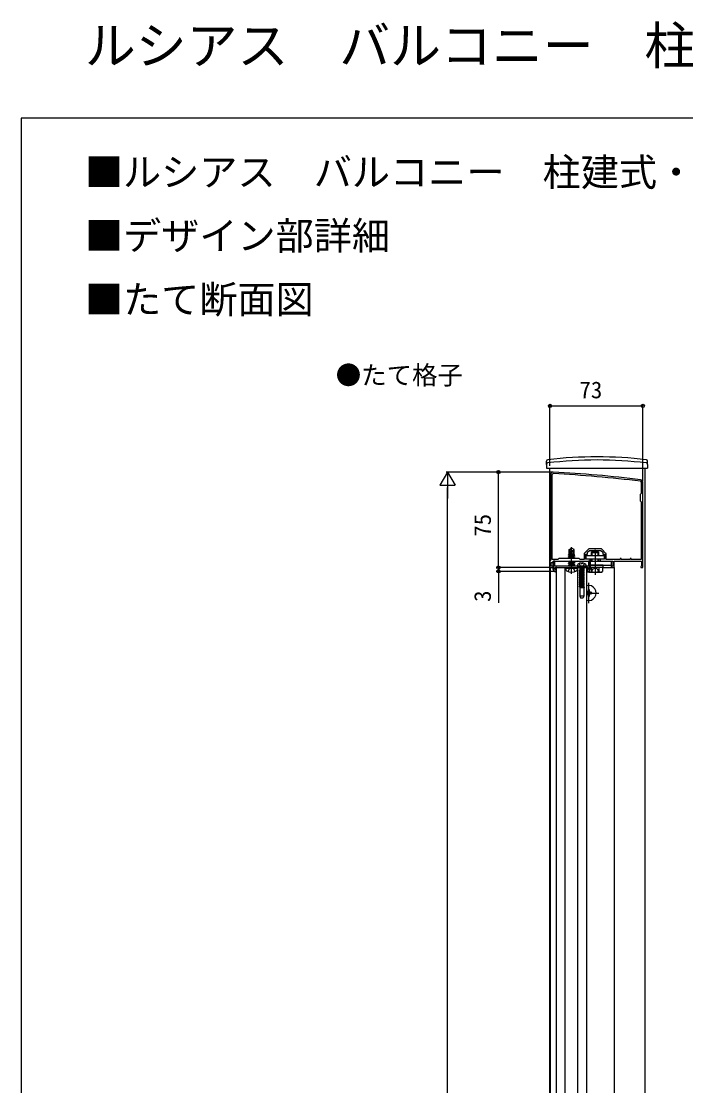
# Model space of a CAD drawing. Units: millimetres, scale not verified. Extents: x -1051 to 1050, y -1573 to 1564.
# Drawn here: x -1050 to -528, y 728 to 1564 of the extents above; entities that cross this region are included whole.
import ezdxf
from ezdxf.enums import TextEntityAlignment as Align

# ---------------------------------------------------------------- set-up
doc = ezdxf.new("R2010")
doc.units = ezdxf.units.MM
doc.header["$LTSCALE"] = 5
for name, color, linetype in [('0-1_USER1', 3, 'Continuous'), ('0-2_YKK_11', 7, 'Continuous'), ('0-3_YKK_12', 2, 'Continuous'), ('0-4_YKK_13', 4, 'Continuous'), ('0-5_YKK_D', 6, 'Continuous'), ('0-6_YKK_ZWAK', 7, 'Continuous')]:
    doc.layers.add(name, color=color, linetype=linetype)
doc.styles.add('ＭＳ ゴシック', font='')
doc.styles.get('ＭＳ ゴシック').set_extended_font_data('MS Gothic')

msp = doc.modelspace()

# ---------------------------------------------------------------- linework, layer by layer
at = {"layer": '0-2_YKK_11'}
for p, q in [((-604.211, 1149.497), (-607.035, 1146.673)), ((-594.399, 1149.937), (-603.15, 1149.937)), ((-590.514, 1146.673), (-593.338, 1149.497))]:
    msp.add_line(p, q, dxfattribs=at)
for points in [[(-633.775, 1208.237), (-633.775, 1140.737), (-634.275, 1140.237), (-634.275, 1135.237), (-631.775, 1135.237), (-631.775, 1136.237), (-633.275, 1136.237), (-633.275, 1139.237), (-631.775, 1139.237), (-631.775, 1140.237), (-625.233, 1140.237), (-625.05, 1140.357), (-624.5, 1140.357), (-624.316, 1140.237), (-620.233, 1140.237), (-620.05, 1140.357), (-619.5, 1140.357), (-619.316, 1140.237), (-614.233, 1140.237), (-614.05, 1140.357), (-613.5, 1140.357), (-613.316, 1140.237), (-602.775, 1140.237), (-602.775, 1141.737), (-606.275, 1141.737), (-606.275, 1145.737), (-604.775, 1145.737), (-604.775, 1147.237), (-603.275, 1148.737), (-599.233, 1148.737), (-599.05, 1148.857), (-598.5, 1148.857), (-598.316, 1148.737), (-594.275, 1148.737), (-592.775, 1147.237), (-592.775, 1145.737), (-591.275, 1145.737), (-591.275, 1141.737), (-594.775, 1141.737), (-594.775, 1140.237)], [(-632.575, 1141.437), (-632.575, 1208.237), (-631.732, 1209.036)], [(-594.775, 1140.237), (-584.775, 1140.237), (-584.775, 1136.237), (-585.775, 1136.237), (-585.775, 1135.237), (-583.775, 1135.237), (-583.775, 1140.237), (-575.233, 1140.237), (-575.05, 1140.357), (-574.5, 1140.357), (-574.316, 1140.237), (-562.275, 1140.237), (-562.275, 1136.528), (-562.525, 1136.233), (-562.775, 1135.937), (-562.775, 1135.237), (-561.275, 1135.237), (-561.275, 1202.237)], [(-563.177, 1203.031), (-562.475, 1202.237), (-562.475, 1193.537), (-563.275, 1192.737), (-563.275, 1187.737), (-562.475, 1186.937), (-562.475, 1141.437), (-570.375, 1141.437), (-570.375, 1142.237), (-571.275, 1142.237), (-571.275, 1141.437), (-578.275, 1141.437), (-578.275, 1142.237), (-579.175, 1142.237), (-579.175, 1141.437), (-590.075, 1141.437), (-590.075, 1145.612)], [(-607.475, 1145.612), (-607.475, 1141.437), (-610.475, 1141.437), (-611.275, 1142.237), (-627.275, 1142.237), (-628.075, 1141.437), (-632.575, 1141.437)], [(-603.075, 1133.737), (-603.075, 1140.237), (-604.075, 1140.237), (-604.075, 1136.437), (-608.755, 1136.437), (-609.015, 1136.287), (-609.535, 1136.287), (-609.795, 1136.437), (-616.755, 1136.437), (-617.015, 1136.287), (-617.275, 1136.137), (-617.535, 1136.287), (-617.795, 1136.437), (-624.755, 1136.437), (-625.015, 1136.287), (-625.535, 1136.287), (-625.795, 1136.437), (-630.475, 1136.437), (-630.475, 1140.237), (-631.475, 1140.237), (-631.475, 1133.737)], [(-629.975, 1132.237), (-629.475, 1132.737), (-629.475, 1133.737), (-630.275, 1133.737), (-630.275, 1135.237), (-617.275, 1135.237)], [(-617.275, 1135.237), (-604.275, 1135.237), (-604.275, 1133.737), (-605.075, 1133.737), (-605.075, 1132.737), (-604.575, 1132.237)]]:
    msp.add_lwpolyline(points, dxfattribs=at)
for centre, radius, start, end in [((-631.775, 1208.237), 2, 86.9684, 180.00001), ((-684.555, 211.638), 998.796, 83.01993, 86.96841), ((-684.555, 211.638), 999.996, 83.01993, 86.96841), ((-563.275, 1202.237), 2, 0.00001, 83.01993), ((-605.975, 1145.612), 1.5, 134.99999, 179.99998), ((-603.15, 1148.437), 1.5, 90.00002, 135.00001), ((-594.399, 1148.437), 1.5, 44.99999, 89.99998), ((-591.575, 1145.612), 1.5, 0.00002, 45.00001), ((-629.975, 1133.737), 1.5, 180.00024, 270.00022), ((-604.575, 1133.737), 1.5, 270.00001, 359.99999)]:
    msp.add_arc(centre, radius, start, end, dxfattribs=at)
at = {"layer": '0-3_YKK_12'}
for p, q in [((-634.775, 1213.237), (-634.775, -54.763)), ((-559.775, 1213.237), (-559.775, -54.763)), ((-633.775, 1135.237), (-631.775, 1135.237)), ((-629.275, 105.237), (-629.275, 1135.237)), ((-629.275, 1135.237), (-605.275, 1135.237)), ((-622.276, 105.237), (-622.276, 1135.237)), ((-612.275, 105.237), (-612.275, 1135.237)), ((-605.275, 105.237), (-605.275, 1135.237))]:
    msp.add_line(p, q, dxfattribs=at)
msp.add_lwpolyline([(-593.001, 1135.237), (-583.775, 1135.237), (-583.775, 100.237), (-633.775, 100.237), (-633.775, 1035.287), (-633.775, 1135.237)], dxfattribs=at)
at = {"layer": '0-4_YKK_13'}
for p, q in [((-636.975, 1216.237), (-636.928, 1218.904)), ((-636.975, 1216.237), (-636.922, 1213.237)), ((-636.922, 1213.237), (-557.627, 1213.237)), ((-557.575, 1216.237), (-557.627, 1213.237)), ((-557.575, 1216.237), (-557.621, 1218.904)), ((-619.276, 1149.308), (-617.451, 1150.538)), ((-619.276, 1145.455), (-619.276, 1149.308)), ((-619.276, 1149.308), (-618.923, 1149.12)), ((-619.276, 1145.948), (-618.923, 1145.948)), ((-618.856, 1143.935), (-617.451, 1150.112)), ((-618.345, 1144.057), (-617.275, 1148.765)), ((-618.073, 1145.253), (-615.038, 1145.753)), ((-618.002, 1145.567), (-616.041, 1145.948)), ((-617.915, 1145.948), (-615.274, 1145.948)), ((-617.098, 1150.538), (-617.451, 1150.538)), ((-617.451, 1150.112), (-617.451, 1150.538)), ((-617.275, 1130.293), (-617.275, 1151.366)), ((-617.275, 1148.765), (-617.275, 1150.538)), ((-617.275, 1148.765), (-617.098, 1150.538)), ((-615.274, 1149.308), (-617.098, 1150.538)), ((-616.451, 1148.302), (-615.274, 1149.308)), ((-615.038, 1145.753), (-615.45, 1145.515)), ((-615.274, 1145.864), (-615.274, 1149.308)), ((-615.274, 1145.864), (-615.038, 1145.753)), ((-601.225, 1147.637), (-601.775, 1147.087)), ((-601.775, 1147.087), (-601.775, 1145.637)), ((-601.775, 1147.087), (-595.775, 1147.087)), ((-601.775, 1145.637), (-601.775, 1144.637)), ((-596.325, 1147.637), (-601.225, 1147.637)), ((-601.225, 1145.637), (-601.225, 1147.637)), ((-601.225, 1144.637), (-601.225, 1145.637)), ((-598.775, 1148.94), (-598.775, 1129.459)), ((-596.325, 1147.637), (-595.775, 1147.087)), ((-596.325, 1145.637), (-596.325, 1147.637)), ((-596.325, 1144.637), (-596.325, 1145.637)), ((-595.775, 1145.637), (-595.775, 1147.087)), ((-595.775, 1144.637), (-595.775, 1145.637)), ((-631.275, 1140.237), (-586.275, 1140.237)), ((-619.747, 1143.535), (-614.803, 1144.359)), ((-614.803, 1144.241), (-619.747, 1143.417)), ((-619.747, 1143.417), (-619.747, 1143.535)), ((-619.747, 1143.417), (-619.099, 1143.043)), ((-619.747, 1140.121), (-619.747, 1140.239)), ((-619.055, 1140.237), (-619.747, 1140.121)), ((-619.747, 1140.121), (-619.099, 1139.748)), ((-619.747, 1138.591), (-614.803, 1139.415)), ((-614.803, 1139.298), (-619.747, 1138.474)), ((-619.747, 1138.474), (-619.747, 1138.591)), ((-619.747, 1138.474), (-619.099, 1138.1)), ((-619.747, 1136.943), (-614.803, 1137.767)), ((-614.803, 1137.65), (-619.747, 1136.826)), ((-619.747, 1136.943), (-619.099, 1137.317)), ((-619.629, 1145.251), (-618.923, 1145.388)), ((-619.629, 1144.997), (-619.629, 1145.251)), ((-619.629, 1144.997), (-618.923, 1145.113)), ((-619.629, 1144.997), (-619.099, 1144.691)), ((-619.099, 1144.691), (-618.919, 1144.732)), ((-619.099, 1143.909), (-619.099, 1144.691)), ((-619.099, 1143.043), (-615.45, 1143.867)), ((-619.099, 1142.737), (-619.099, 1143.043)), ((-619.099, 1139.748), (-616.933, 1140.237)), ((-619.099, 1138.965), (-619.099, 1139.748)), ((-619.099, 1138.1), (-615.45, 1138.924)), ((-619.099, 1137.317), (-615.45, 1138.141)), ((-619.099, 1137.317), (-619.099, 1138.1)), ((-619.099, 1136.452), (-615.45, 1137.276)), ((-618.34, 1144.08), (-615.45, 1144.733)), ((-618.152, 1144.905), (-615.45, 1145.515)), ((-616.992, 1142.737), (-615.45, 1143.085)), ((-615.45, 1144.733), (-615.45, 1145.515)), ((-614.803, 1144.359), (-615.45, 1144.733)), ((-614.803, 1144.241), (-615.45, 1143.867)), ((-615.45, 1143.085), (-615.45, 1143.867)), ((-614.847, 1142.737), (-615.45, 1143.085)), ((-615.45, 1139.789), (-615.45, 1140.237)), ((-614.803, 1139.415), (-615.45, 1139.789)), ((-614.803, 1139.298), (-615.45, 1138.924)), ((-615.45, 1138.141), (-615.45, 1138.924)), ((-614.803, 1137.767), (-615.45, 1138.141)), ((-614.803, 1137.65), (-615.45, 1137.276)), ((-615.45, 1136.493), (-615.45, 1137.276)), ((-614.803, 1144.241), (-614.803, 1144.359)), ((-614.803, 1139.298), (-614.803, 1139.415)), ((-614.803, 1137.65), (-614.803, 1137.767)), ((-611.325, 1138.402), (-610.42, 1136.587)), ((-609.7, 1138.915), (-609.7, 1138.037)), ((-607.225, 1138.402), (-608.13, 1136.587)), ((-601.775, 1141.737), (-601.775, 1140.237)), ((-601.225, 1140.237), (-601.225, 1141.737)), ((-596.325, 1140.237), (-596.325, 1141.737)), ((-595.775, 1140.237), (-595.775, 1141.737)), ((-586.275, 1140.237), (-586.275, 1135.237)), ((-629.975, 1131.937), (-629.275, 1131.937)), ((-629.525, 1133.937), (-629.275, 1133.937)), ((-621.879, 1134.648), (-621.775, 1135.237)), ((-621.879, 1134.648), (-621.677, 1133.501)), ((-621.879, 1134.648), (-612.67, 1134.648)), ((-621.775, 1135.237), (-612.774, 1135.237)), ((-619.747, 1136.826), (-619.747, 1136.943)), ((-619.747, 1136.826), (-619.099, 1136.452)), ((-619.099, 1136.437), (-619.099, 1136.452)), ((-615.45, 1136.493), (-615.638, 1136.437)), ((-615.353, 1136.437), (-615.45, 1136.493)), ((-612.67, 1134.648), (-612.873, 1133.501)), ((-612.87, 1136.437), (-605.679, 1136.437)), ((-612.67, 1134.648), (-612.774, 1135.237)), ((-607.275, 1133.656), (-611.275, 1133.022)), ((-607.275, 1133.556), (-611.275, 1132.922)), ((-611.275, 1133.022), (-610.775, 1133.311)), ((-611.275, 1133.022), (-611.275, 1132.922)), ((-611.275, 1132.922), (-610.775, 1132.634)), ((-607.275, 1132.246), (-611.275, 1131.612)), ((-607.275, 1132.146), (-611.275, 1131.512)), ((-611.275, 1131.612), (-610.775, 1131.901)), ((-611.275, 1131.612), (-611.275, 1131.512)), ((-611.275, 1131.512), (-610.775, 1131.224)), ((-607.275, 1130.836), (-611.275, 1130.202)), ((-607.275, 1130.736), (-611.275, 1130.102)), ((-611.275, 1130.202), (-610.775, 1130.491)), ((-611.275, 1130.202), (-611.275, 1130.102)), ((-611.275, 1130.102), (-610.775, 1129.814)), ((-607.275, 1129.426), (-611.275, 1128.792)), ((-607.275, 1129.326), (-611.275, 1128.692)), ((-611.275, 1128.792), (-610.775, 1129.081)), ((-610.895, 1135.237), (-610.895, 1134.13)), ((-607.655, 1134.13), (-610.895, 1134.13)), ((-610.775, 1134.13), (-610.775, 1133.311)), ((-607.775, 1133.944), (-610.775, 1133.311)), ((-607.775, 1133.267), (-610.775, 1132.634)), ((-610.775, 1132.633), (-610.775, 1131.901)), ((-607.775, 1132.534), (-610.775, 1131.901)), ((-607.775, 1131.857), (-610.775, 1131.224)), ((-610.775, 1131.223), (-610.775, 1130.491)), ((-607.775, 1131.124), (-610.775, 1130.491)), ((-607.775, 1130.447), (-610.775, 1129.814)), ((-610.775, 1129.813), (-610.775, 1129.081)), ((-607.775, 1129.714), (-610.775, 1129.081)), ((-607.775, 1129.037), (-610.775, 1128.404)), ((-609.275, 1135.978), (-610.42, 1136.587)), ((-609.275, 1135.978), (-608.13, 1136.587)), ((-607.775, 1134.13), (-607.775, 1133.944)), ((-607.275, 1133.656), (-607.775, 1133.944)), ((-607.275, 1133.556), (-607.775, 1133.267)), ((-607.775, 1133.266), (-607.775, 1132.534)), ((-607.275, 1132.246), (-607.775, 1132.534)), ((-607.275, 1132.146), (-607.775, 1131.857)), ((-607.775, 1131.856), (-607.775, 1131.124)), ((-607.275, 1130.836), (-607.775, 1131.124)), ((-607.275, 1130.736), (-607.775, 1130.447)), ((-607.775, 1130.446), (-607.775, 1129.714)), ((-607.275, 1129.426), (-607.775, 1129.714)), ((-607.275, 1129.326), (-607.775, 1129.037)), ((-607.775, 1129.036), (-607.775, 1128.304)), ((-607.655, 1135.237), (-607.655, 1134.13)), ((-607.275, 1133.556), (-607.275, 1133.656)), ((-607.275, 1132.146), (-607.275, 1132.246)), ((-607.275, 1130.736), (-607.275, 1130.836)), ((-607.275, 1129.326), (-607.275, 1129.426)), ((-605.275, 1133.937), (-605.025, 1133.937)), ((-605.025, 1133.737), (-605.275, 1133.737)), ((-605.275, 1131.937), (-604.575, 1131.937)), ((-605.025, 1133.737), (-605.025, 1133.937)), ((-603.775, 1131.637), (-604.325, 1131.954)), ((-603.775, 1131.637), (-593.775, 1131.637)), ((-602.775, 1137.237), (-586.275, 1137.237)), ((-592.525, 1137.237), (-602.775, 1137.237)), ((-602.775, 1135.637), (-593.001, 1135.637)), ((-602.775, 1135.637), (-592.525, 1135.637)), ((-601.661, 1135.637), (-601.661, 1132.083)), ((-596.875, 1133.992), (-598.775, 1135.002)), ((-595.725, 1131.634), (-596.875, 1133.992)), ((-595.888, 1135.637), (-595.888, 1132.083)), ((-593.775, 1131.637), (-593.001, 1132.083)), ((-593.001, 1135.637), (-593.001, 1132.083)), ((-593.001, 1135.237), (-586.275, 1135.237)), ((-592.525, 1135.637), (-592.525, 1137.237)), ((-611.275, 1128.792), (-611.275, 1128.692)), ((-611.275, 1128.692), (-610.775, 1128.404)), ((-607.275, 1128.016), (-611.275, 1127.382)), ((-607.275, 1127.916), (-611.275, 1127.282)), ((-611.275, 1127.382), (-610.775, 1127.671)), ((-611.275, 1127.382), (-611.275, 1127.282)), ((-611.275, 1127.282), (-610.775, 1126.994)), ((-607.275, 1126.606), (-611.275, 1125.972)), ((-607.275, 1126.506), (-611.275, 1125.872)), ((-611.275, 1125.972), (-610.775, 1126.261)), ((-611.275, 1125.972), (-611.275, 1125.872)), ((-611.275, 1125.872), (-610.775, 1125.584)), ((-607.275, 1125.196), (-611.275, 1124.562)), ((-607.275, 1125.096), (-611.275, 1124.462)), ((-611.275, 1124.562), (-610.775, 1124.851)), ((-611.275, 1124.562), (-611.275, 1124.462)), ((-611.275, 1124.462), (-610.775, 1124.174)), ((-607.275, 1123.786), (-611.275, 1123.152)), ((-607.275, 1123.686), (-611.275, 1123.052)), ((-611.275, 1123.152), (-610.775, 1123.441)), ((-611.275, 1123.152), (-611.275, 1123.052)), ((-611.275, 1123.052), (-610.775, 1122.764)), ((-607.275, 1122.376), (-611.275, 1121.742)), ((-607.275, 1122.276), (-611.275, 1121.642)), ((-611.275, 1121.742), (-610.775, 1122.031)), ((-611.275, 1121.742), (-611.275, 1121.642)), ((-611.275, 1121.642), (-610.775, 1121.354)), ((-607.275, 1120.966), (-611.275, 1120.332)), ((-607.275, 1120.866), (-611.275, 1120.232)), ((-611.275, 1120.332), (-610.775, 1120.621)), ((-610.775, 1128.403), (-610.775, 1127.671)), ((-607.775, 1128.304), (-610.775, 1127.671)), ((-607.775, 1127.627), (-610.775, 1126.994)), ((-610.775, 1126.993), (-610.775, 1126.261)), ((-607.775, 1126.894), (-610.775, 1126.261)), ((-607.775, 1126.217), (-610.775, 1125.584)), ((-610.775, 1125.583), (-610.775, 1124.851)), ((-607.775, 1125.484), (-610.775, 1124.851)), ((-607.775, 1124.807), (-610.775, 1124.174)), ((-610.775, 1124.173), (-610.775, 1123.441)), ((-607.775, 1124.074), (-610.775, 1123.441)), ((-607.775, 1123.397), (-610.775, 1122.764)), ((-610.775, 1122.763), (-610.775, 1122.031)), ((-607.775, 1122.664), (-610.775, 1122.031)), ((-607.775, 1121.987), (-610.775, 1121.354)), ((-610.775, 1121.353), (-610.775, 1120.621)), ((-607.775, 1121.254), (-610.775, 1120.621)), ((-607.775, 1120.577), (-610.775, 1119.944)), ((-607.275, 1128.016), (-607.775, 1128.304)), ((-607.275, 1127.916), (-607.775, 1127.627)), ((-607.775, 1127.626), (-607.775, 1126.894)), ((-607.275, 1126.606), (-607.775, 1126.894)), ((-607.275, 1126.506), (-607.775, 1126.217)), ((-607.775, 1126.216), (-607.775, 1125.484)), ((-607.275, 1125.196), (-607.775, 1125.484)), ((-607.275, 1125.096), (-607.775, 1124.807)), ((-607.775, 1124.806), (-607.775, 1124.074)), ((-607.275, 1123.786), (-607.775, 1124.074)), ((-607.275, 1123.686), (-607.775, 1123.397)), ((-607.775, 1123.396), (-607.775, 1122.664)), ((-607.275, 1122.376), (-607.775, 1122.664)), ((-607.275, 1122.276), (-607.775, 1121.987)), ((-607.775, 1121.986), (-607.775, 1121.254)), ((-607.275, 1120.966), (-607.775, 1121.254)), ((-607.275, 1120.866), (-607.775, 1120.577)), ((-607.775, 1120.576), (-607.775, 1119.844)), ((-607.275, 1127.916), (-607.275, 1128.016)), ((-607.275, 1126.506), (-607.275, 1126.606)), ((-607.275, 1125.096), (-607.275, 1125.196)), ((-607.275, 1123.686), (-607.275, 1123.786)), ((-607.275, 1122.276), (-607.275, 1122.376)), ((-607.275, 1120.866), (-607.275, 1120.966)), ((-603.775, 1107.337), (-603.775, 1123.137)), ((-611.275, 1120.332), (-611.275, 1120.232)), ((-611.275, 1120.232), (-610.775, 1119.944)), ((-607.308, 1119.437), (-610.891, 1119.437)), ((-610.891, 1119.437), (-610.891, 1112.937)), ((-610.891, 1112.937), (-610.345, 1111.437)), ((-610.775, 1119.943), (-610.775, 1119.437)), ((-607.775, 1119.844), (-609.705, 1119.437)), ((-607.275, 1119.556), (-608.026, 1119.437)), ((-607.275, 1119.556), (-607.775, 1119.844)), ((-607.659, 1119.437), (-607.659, 1112.937)), ((-607.275, 1119.456), (-607.395, 1119.437)), ((-607.275, 1119.456), (-607.308, 1119.437)), ((-607.275, 1119.456), (-607.275, 1119.556)), ((-605.275, 1115.237), (-595.875, 1115.237)), ((-602.275, 1114.737), (-601.275, 1114.737)), ((-610.345, 1111.437), (-608.205, 1111.437))]:
    msp.add_line(p, q, dxfattribs=at)
for points in [[(-618.923, 1144.121), (-618.923, 1149.12), (-617.451, 1150.112)], [(-617.275, 1148.892), (-616.451, 1148.302), (-616.215, 1145.948)], [(-631.775, 1133.737), (-631.775, 1140.237), (-602.775, 1140.237), (-602.775, 1133.737)], [(-619.747, 1143.535), (-619.099, 1143.909), (-618.874, 1143.96)], [(-619.747, 1138.591), (-619.099, 1138.965), (-615.45, 1139.789)], [(-619.629, 1145.251), (-619.099, 1145.557), (-618.923, 1145.596)], [(-608.85, 1138.915), (-608.85, 1138.037), (-609.7, 1138.037)], [(-629.275, 1133.737), (-629.525, 1133.737), (-629.525, 1133.937)], [(-619.982, 1132.201), (-618.622, 1134.927), (-617.275, 1135.644)], [(-614.567, 1132.201), (-615.927, 1134.927), (-617.275, 1135.644)], [(-601.825, 1131.634), (-600.675, 1133.992), (-598.775, 1135.002)], [(-610.891, 1112.937), (-607.659, 1112.937), (-608.205, 1111.437)], [(-603.275, 1116.737), (-603.275, 1117.737), (-604.275, 1117.737), (-604.275, 1116.737)], [(-604.275, 1113.737), (-604.275, 1112.737), (-603.275, 1112.737), (-603.275, 1113.737)], [(-601.275, 1114.737), (-601.275, 1115.737), (-602.275, 1115.737)]]:
    msp.add_lwpolyline(points, dxfattribs=at)
msp.add_lwpolyline([(-605.775, 1144.637), (-591.775, 1144.637), (-591.775, 1141.737), (-605.775, 1141.737)], close=True, dxfattribs=at)
for centre, radius, start, end in [((-597.275, 902.237), 320, 83.0403, 96.9597), ((-635.972, 1216.39), 1, 97.02227, 179), ((-635.928, 1218.886), 1, 96.9597, 179), ((-597.275, 902.237), 317.528, 82.97773, 97.02227), ((-558.621, 1218.886), 1, 1, 83.0403), ((-558.578, 1216.39), 1, 1, 82.97773), ((-618.63, 1144.121), 0.292, 180, 347.19096), ((-609.275, 1134.737), 4.2, 95.80773, 152.71904), ((-609.275, 1134.737), 4.2, 27.28096, 84.19227), ((-629.975, 1133.737), 1.8, 180, 270), ((-629.525, 1134.487), 0.75, 70.52742, 270), ((-629.525, 1134.487), 0.55, 62.96235, 270), ((-620.634, 1133.685), 1.059, 190, 239.36409), ((-617.275, 1139.356), 7.651, 239.36409, 300.63591), ((-613.916, 1133.685), 1.059, 300.63591, 350), ((-612.87, 1136.591), 0.154, 152.71904, 270), ((-605.679, 1136.591), 0.154, 270, 27.28096), ((-605.025, 1134.487), 0.75, 270, 109.47209), ((-605.025, 1134.487), 0.55, 270, 117.03694), ((-604.575, 1133.737), 1.8, 270, 0), ((-603.105, 1134.193), 2.556, 241.20952, 304.38425), ((-598.775, 1141.19), 9.553, 252.41205, 287.58795), ((-594.445, 1134.193), 2.556, 235.61575, 304.38425), ((-603.775, 1115.237), 5.9, 255.27147, 104.72853), ((-605.275, 1116.737), 1, 270, 0), ((-605.275, 1113.737), 1, 0, 90), ((-602.275, 1116.737), 1, 180, 270), ((-602.275, 1113.737), 1, 90, 180)]:
    msp.add_arc(centre, radius, start, end, dxfattribs=at)
at = {"layer": '0-5_YKK_D'}
for p, q in [((-634.275, 1215.237), (-634.275, 1263.237)), ((-561.275, 1203.237), (-561.275, 1263.237)), ((-634.275, 1262.237), (-561.275, 1262.237)), ((-714.775, 1210.237), (-720.775, 1199.844)), ((-632.775, 1210.237), (-715.775, 1210.237)), ((-714.775, 1210.237), (-708.775, 1199.844)), ((-714.775, 1210.237), (-714.775, 1189.452)), ((-632.775, 1210.237), (-675.775, 1210.237)), ((-674.775, 1135.237), (-674.775, 1210.237)), ((-720.775, 1199.844), (-708.775, 1199.844)), ((-714.775, 117.237), (-714.775, 1198.237)), ((-674.775, 1135.237), (-674.775, 1140.337)), ((-634.975, 1135.237), (-675.775, 1135.237)), ((-634.975, 1135.237), (-675.775, 1135.237)), ((-630.975, 1132.237), (-675.775, 1132.237)), ((-674.775, 1135.237), (-674.775, 1132.237)), ((-674.775, 1132.237), (-674.775, 1107.605))]:
    msp.add_line(p, q, dxfattribs=at)
for centre in [(-634.275, 1262.237), (-561.275, 1262.237), (-674.775, 1210.237), (-674.775, 1135.237), (-674.775, 1135.237), (-674.775, 1132.237)]:
    msp.add_circle(centre, 1.275, dxfattribs=at)
at = {"layer": '0-6_YKK_ZWAK'}
for p, q in [((-1050, 1488.3), (-1050, -1571.7)), ((1050, 1488.3), (-1050, 1488.3))]:
    msp.add_line(p, q, dxfattribs=at)

# ---------------------------------------------------------------- texts
at = {"layer": '0-1_USER1', "style": 'ＭＳ ゴシック'}
for s, height, p in [('ルシアス\u3000バルコニー\u3000柱建式・屋根置式\u3000格子割', 29.33, (-1000, 1521.905)), ('■ルシアス\u3000バルコニー\u3000柱建式・屋根置式\u3000格子割', 21.99, (-1000, 1428.3)), ('■デザイン部詳細', 21.99, (-1000, 1378.3)), ('■たて断面図', 21.99, (-1000, 1328.3)), ('●たて格子', 14.66, (-802.727, 1274.664))]:
    msp.add_text(s, height=height, dxfattribs=at).set_placement(p, align=Align.BOTTOM_LEFT)
at = {"layer": '0-5_YKK_D', "style": 'ＭＳ ゴシック'}
msp.add_text('73', height=13.2, dxfattribs=at).set_placement((-611.07, 1264.237), align=Align.BOTTOM_LEFT)
for s, p in [('75', (-676.775, 1159.441)), ('3', (-676.775, 1108.275))]:
    msp.add_text(s, height=13.2, rotation=90, dxfattribs=at).set_placement(p, align=Align.BOTTOM_LEFT)

doc.saveas('drawing.dxf')
